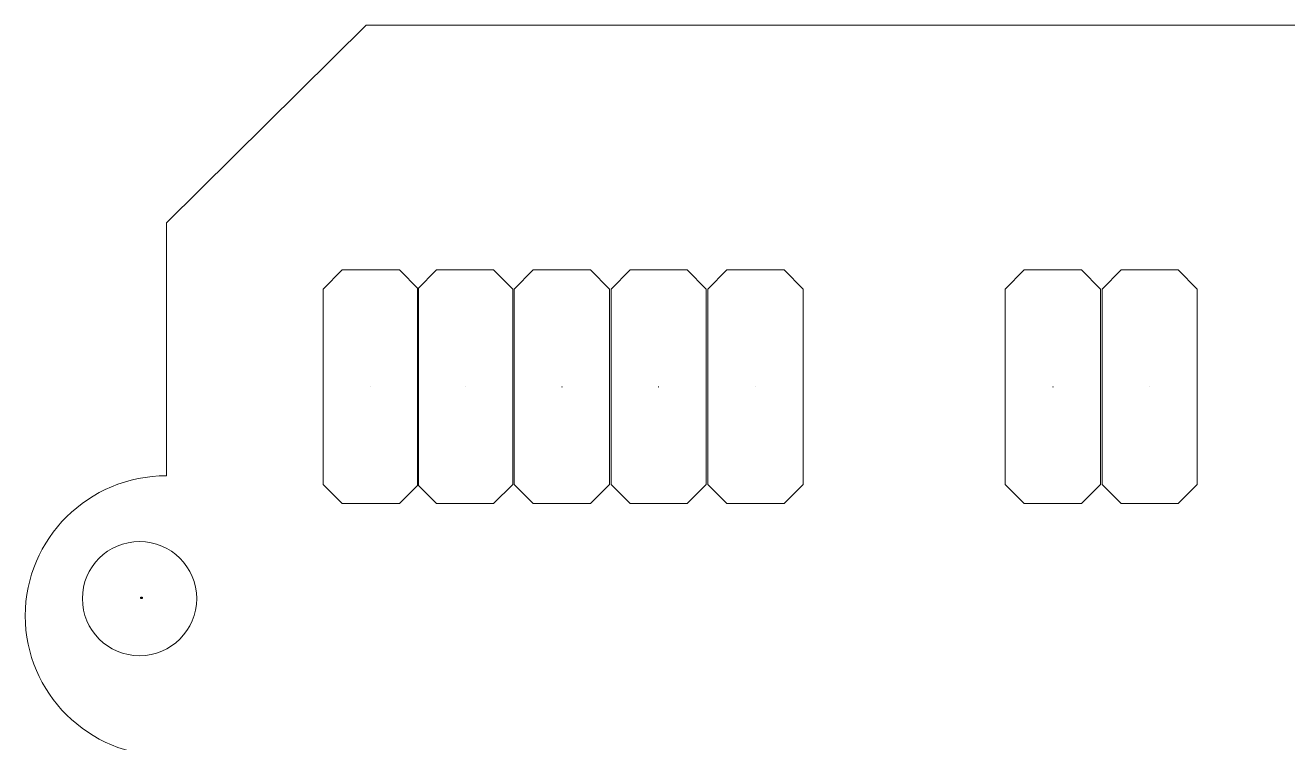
# Model space of a CAD drawing. Header units: millimetres. Extents: x 263 to 576, y -354 to -223.
# Drawn here: x 262.84 to 295.97, y -294.55 to -275.7 of the extents above; entities that cross this region are included whole.
import ezdxf

# ---------------------------------------------------------------- set-up
doc = ezdxf.new("R2010")
doc.units = ezdxf.units.MM
doc.header["$MEASUREMENT"] = 0
doc.layers.add('Layer 1', color=7, linetype='Continuous')

msp = doc.modelspace()

# ---------------------------------------------------------------- linework, layer by layer
at = {"layer": 'Layer 1', "color": 202, "lineweight": 9}
msp.add_ellipse((265.8393, -290.7621), major_axis=(0, 1.5), ratio=1, dxfattribs=at)
at = {"layer": 'Layer 1', "color": 142, "lineweight": 9}
msp.add_open_spline([(397.3653, -277.4171), (397.3653, -277.4171), (395.6357, -275.7015), (395.6357, -275.7015), (395.6357, -275.7015), (271.7828, -275.7015), (271.7828, -275.7015), (271.7828, -275.7015), (266.5486, -280.8935), (266.5486, -280.8935), (266.5486, -280.8935), (266.5486, -287.5346), (266.5486, -287.5346), (264.5, -287.5346), (262.8393, -289.1818), (262.8393, -291.2139), (262.8393, -293.2459), (264.5, -294.8932), (266.5486, -294.8932), (266.5486, -294.8932), (266.5486, -346.8478), (266.5486, -346.8478), (265.4082, -347.4753), (264.6364, -348.6819), (264.6364, -350.0672), (264.6364, -352.0993), (266.297, -353.7465), (268.3457, -353.7465), (269.7422, -353.7465), (270.9587, -352.9809), (271.5913, -351.8498), (271.5913, -351.8498), (387.9688, -351.8498), (387.9688, -351.8498), (387.9688, -351.8498), (390.4127, -349.4255), (390.4127, -349.4255), (390.4127, -349.4255), (390.4127, -332.2589), (390.4127, -332.2589), (390.4127, -332.2589), (389.8786, -331.7291), (389.8786, -331.7291), (389.8786, -331.7291), (370.1909, -331.7291), (370.1909, -331.7291), (370.1909, -331.7291), (369.4878, -331.0317), (369.4878, -331.0317), (369.4878, -331.0317), (369.4878, -317.2865), (369.4878, -317.2865), (369.4878, -317.2865), (370.1291, -316.6504), (370.1291, -316.6504), (370.1291, -316.6504), (390.9538, -316.6504), (390.9538, -316.6504), (390.9538, -316.6504), (397.2727, -310.3824), (397.2727, -310.3824), (397.2727, -310.3824), (397.2727, -297.227), (397.2727, -297.227), (398.5827, -296.6593), (399.4983, -295.3627), (399.4983, -293.8539), (399.4983, -292.3451), (398.5827, -291.0485), (397.2727, -290.4807), (397.2727, -290.4807), (397.2727, -277.3253), (397.2727, -277.3253)], degree=3, knots=[0, 0, 0, 0, 0.0416667, 0.0416667, 0.0416667, 0.0833333, 0.0833333, 0.0833333, 0.125, 0.125, 0.125, 0.1666667, 0.1666667, 0.1666667, 0.2083333, 0.2083333, 0.2083333, 0.25, 0.25, 0.25, 0.2916667, 0.2916667, 0.2916667, 0.3333333, 0.3333333, 0.3333333, 0.375, 0.375, 0.375, 0.4166667, 0.4166667, 0.4166667, 0.4583333, 0.4583333, 0.4583333, 0.5, 0.5, 0.5, 0.5416667, 0.5416667, 0.5416667, 0.5833333, 0.5833333, 0.5833333, 0.625, 0.625, 0.625, 0.6666667, 0.6666667, 0.6666667, 0.7083333, 0.7083333, 0.7083333, 0.75, 0.75, 0.75, 0.7916667, 0.7916667, 0.7916667, 0.8333333, 0.8333333, 0.8333333, 0.875, 0.875, 0.875, 0.9166667, 0.9166667, 0.9166667, 0.9583333, 0.9583333, 0.9583333, 1, 1, 1, 1], dxfattribs=at)
at = {"layer": 'Layer 1', "lineweight": 9}
for points in [[(273.157, -282.6298), (273.157, -282.6298), (273.157, -287.7662), (273.157, -287.7662), (273.157, -287.7662), (272.657, -288.2662), (272.657, -288.2662), (272.657, -288.2662), (271.157, -288.2662), (271.157, -288.2662), (271.157, -288.2662), (270.657, -287.7662), (270.657, -287.7662), (270.657, -287.7662), (270.657, -282.6298), (270.657, -282.6298), (270.657, -282.6298), (271.157, -282.1298), (271.157, -282.1298), (271.157, -282.1298), (272.657, -282.1298), (272.657, -282.1298), (272.657, -282.1298), (273.157, -282.6298), (273.157, -282.6298)], [(275.6323, -282.6298), (275.6323, -282.6298), (275.6323, -287.7662), (275.6323, -287.7662), (275.6323, -287.7662), (275.1323, -288.2662), (275.1323, -288.2662), (275.1323, -288.2662), (273.6323, -288.2662), (273.6323, -288.2662), (273.6323, -288.2662), (273.1323, -287.7662), (273.1323, -287.7662), (273.1323, -287.7662), (273.1323, -282.6298), (273.1323, -282.6298), (273.1323, -282.6298), (273.6323, -282.1298), (273.6323, -282.1298), (273.6323, -282.1298), (275.1323, -282.1298), (275.1323, -282.1298), (275.1323, -282.1298), (275.6323, -282.6298), (275.6323, -282.6298)], [(278.1723, -282.6298), (278.1723, -282.6298), (278.1723, -287.7662), (278.1723, -287.7662), (278.1723, -287.7662), (277.6723, -288.2662), (277.6723, -288.2662), (277.6723, -288.2662), (276.1723, -288.2662), (276.1723, -288.2662), (276.1723, -288.2662), (275.6723, -287.7662), (275.6723, -287.7662), (275.6723, -287.7662), (275.6723, -282.6298), (275.6723, -282.6298), (275.6723, -282.6298), (276.1723, -282.1298), (276.1723, -282.1298), (276.1723, -282.1298), (277.6723, -282.1298), (277.6723, -282.1298), (277.6723, -282.1298), (278.1723, -282.6298), (278.1723, -282.6298)], [(280.7123, -282.6298), (280.7123, -282.6298), (280.7123, -287.7662), (280.7123, -287.7662), (280.7123, -287.7662), (280.2123, -288.2662), (280.2123, -288.2662), (280.2123, -288.2662), (278.7123, -288.2662), (278.7123, -288.2662), (278.7123, -288.2662), (278.2123, -287.7662), (278.2123, -287.7662), (278.2123, -287.7662), (278.2123, -282.6298), (278.2123, -282.6298), (278.2123, -282.6298), (278.7123, -282.1298), (278.7123, -282.1298), (278.7123, -282.1298), (280.2123, -282.1298), (280.2123, -282.1298), (280.2123, -282.1298), (280.7123, -282.6298), (280.7123, -282.6298)], [(283.2523, -282.6298), (283.2523, -282.6298), (283.2523, -287.7662), (283.2523, -287.7662), (283.2523, -287.7662), (282.7523, -288.2662), (282.7523, -288.2662), (282.7523, -288.2662), (281.2523, -288.2662), (281.2523, -288.2662), (281.2523, -288.2662), (280.7523, -287.7662), (280.7523, -287.7662), (280.7523, -287.7662), (280.7523, -282.6298), (280.7523, -282.6298), (280.7523, -282.6298), (281.2523, -282.1298), (281.2523, -282.1298), (281.2523, -282.1298), (282.7523, -282.1298), (282.7523, -282.1298), (282.7523, -282.1298), (283.2523, -282.6298), (283.2523, -282.6298)], [(291.0586, -282.6298), (291.0586, -282.6298), (291.0586, -287.7662), (291.0586, -287.7662), (291.0586, -287.7662), (290.5586, -288.2662), (290.5586, -288.2662), (290.5586, -288.2662), (289.0586, -288.2662), (289.0586, -288.2662), (289.0586, -288.2662), (288.5586, -287.7662), (288.5586, -287.7662), (288.5586, -287.7662), (288.5586, -282.6298), (288.5586, -282.6298), (288.5586, -282.6298), (289.0586, -282.1298), (289.0586, -282.1298), (289.0586, -282.1298), (290.5586, -282.1298), (290.5586, -282.1298), (290.5586, -282.1298), (291.0586, -282.6298), (291.0586, -282.6298)], [(293.5986, -282.6298), (293.5986, -282.6298), (293.5986, -287.7662), (293.5986, -287.7662), (293.5986, -287.7662), (293.0986, -288.2662), (293.0986, -288.2662), (293.0986, -288.2662), (291.5986, -288.2662), (291.5986, -288.2662), (291.5986, -288.2662), (291.0986, -287.7662), (291.0986, -287.7662), (291.0986, -287.7662), (291.0986, -282.6298), (291.0986, -282.6298), (291.0986, -282.6298), (291.5986, -282.1298), (291.5986, -282.1298), (291.5986, -282.1298), (293.0986, -282.1298), (293.0986, -282.1298), (293.0986, -282.1298), (293.5986, -282.6298), (293.5986, -282.6298)]]:
    msp.add_open_spline(points, degree=3, knots=[0, 0, 0, 0, 0.125, 0.125, 0.125, 0.25, 0.25, 0.25, 0.375, 0.375, 0.375, 0.5, 0.5, 0.5, 0.625, 0.625, 0.625, 0.75, 0.75, 0.75, 0.875, 0.875, 0.875, 1, 1, 1, 1], dxfattribs=at)
at = {"layer": 'Layer 1', "color": 5}
for points in [[(271.907, -285.1963), (271.907, -285.1963), (271.9105, -285.1963), (271.9105, -285.1963), (271.9105, -285.1963), (271.9105, -285.1998), (271.9105, -285.1998), (271.9105, -285.1998), (271.907, -285.1998), (271.907, -285.1998), (271.907, -285.1998), (271.907, -285.1963), (271.907, -285.1963)], [(274.3823, -285.1963), (274.3823, -285.1963), (274.3858, -285.1963), (274.3858, -285.1963), (274.3858, -285.1963), (274.3858, -285.1998), (274.3858, -285.1998), (274.3858, -285.1998), (274.3823, -285.1998), (274.3823, -285.1998), (274.3823, -285.1998), (274.3823, -285.1963), (274.3823, -285.1963)], [(276.9223, -285.1963), (276.9223, -285.1963), (276.9258, -285.1963), (276.9258, -285.1963), (276.9258, -285.1963), (276.9258, -285.1998), (276.9258, -285.1998), (276.9258, -285.1998), (276.9223, -285.1998), (276.9223, -285.1998), (276.9223, -285.1998), (276.9223, -285.1963), (276.9223, -285.1963)], [(279.4623, -285.1963), (279.4623, -285.1963), (279.4658, -285.1963), (279.4658, -285.1963), (279.4658, -285.1963), (279.4658, -285.1998), (279.4658, -285.1998), (279.4658, -285.1998), (279.4623, -285.1998), (279.4623, -285.1998), (279.4623, -285.1998), (279.4623, -285.1963), (279.4623, -285.1963)], [(282.0023, -285.1963), (282.0023, -285.1963), (282.0058, -285.1963), (282.0058, -285.1963), (282.0058, -285.1963), (282.0058, -285.1998), (282.0058, -285.1998), (282.0058, -285.1998), (282.0023, -285.1998), (282.0023, -285.1998), (282.0023, -285.1998), (282.0023, -285.1963), (282.0023, -285.1963)], [(289.8086, -285.1963), (289.8086, -285.1963), (289.8121, -285.1963), (289.8121, -285.1963), (289.8121, -285.1963), (289.8121, -285.1998), (289.8121, -285.1998), (289.8121, -285.1998), (289.8086, -285.1998), (289.8086, -285.1998), (289.8086, -285.1998), (289.8086, -285.1963), (289.8086, -285.1963)], [(292.3486, -285.1963), (292.3486, -285.1963), (292.3521, -285.1963), (292.3521, -285.1963), (292.3521, -285.1963), (292.3521, -285.1998), (292.3521, -285.1998), (292.3521, -285.1998), (292.3486, -285.1998), (292.3486, -285.1998), (292.3486, -285.1998), (292.3486, -285.1963), (292.3486, -285.1963)]]:
    msp.add_open_spline(points, degree=3, knots=[0, 0, 0, 0, 0.25, 0.25, 0.25, 0.5, 0.5, 0.5, 0.75, 0.75, 0.75, 1, 1, 1, 1], dxfattribs=at)
at = {"layer": 'Layer 1', "color": 5, "lineweight": 9}
for points in [[(271.907, -285.1963), (271.907, -285.1963), (271.9105, -285.1963), (271.9105, -285.1963), (271.9105, -285.1963), (271.9105, -285.1998), (271.9105, -285.1998), (271.9105, -285.1998), (271.907, -285.1998), (271.907, -285.1998), (271.907, -285.1998), (271.907, -285.1963), (271.907, -285.1963)], [(274.3823, -285.1963), (274.3823, -285.1963), (274.3858, -285.1963), (274.3858, -285.1963), (274.3858, -285.1963), (274.3858, -285.1998), (274.3858, -285.1998), (274.3858, -285.1998), (274.3823, -285.1998), (274.3823, -285.1998), (274.3823, -285.1998), (274.3823, -285.1963), (274.3823, -285.1963)], [(276.9223, -285.1963), (276.9223, -285.1963), (276.9258, -285.1963), (276.9258, -285.1963), (276.9258, -285.1963), (276.9258, -285.1998), (276.9258, -285.1998), (276.9258, -285.1998), (276.9223, -285.1998), (276.9223, -285.1998), (276.9223, -285.1998), (276.9223, -285.1963), (276.9223, -285.1963)], [(279.4623, -285.1963), (279.4623, -285.1963), (279.4658, -285.1963), (279.4658, -285.1963), (279.4658, -285.1963), (279.4658, -285.1998), (279.4658, -285.1998), (279.4658, -285.1998), (279.4623, -285.1998), (279.4623, -285.1998), (279.4623, -285.1998), (279.4623, -285.1963), (279.4623, -285.1963)], [(282.0023, -285.1963), (282.0023, -285.1963), (282.0058, -285.1963), (282.0058, -285.1963), (282.0058, -285.1963), (282.0058, -285.1998), (282.0058, -285.1998), (282.0058, -285.1998), (282.0023, -285.1998), (282.0023, -285.1998), (282.0023, -285.1998), (282.0023, -285.1963), (282.0023, -285.1963)], [(289.8086, -285.1963), (289.8086, -285.1963), (289.8121, -285.1963), (289.8121, -285.1963), (289.8121, -285.1963), (289.8121, -285.1998), (289.8121, -285.1998), (289.8121, -285.1998), (289.8086, -285.1998), (289.8086, -285.1998), (289.8086, -285.1998), (289.8086, -285.1963), (289.8086, -285.1963)], [(292.3486, -285.1963), (292.3486, -285.1963), (292.3521, -285.1963), (292.3521, -285.1963), (292.3521, -285.1963), (292.3521, -285.1998), (292.3521, -285.1998), (292.3521, -285.1998), (292.3486, -285.1998), (292.3486, -285.1998), (292.3486, -285.1998), (292.3486, -285.1963), (292.3486, -285.1963)]]:
    msp.add_open_spline(points, degree=3, knots=[0, 0, 0, 0, 0.25, 0.25, 0.25, 0.5, 0.5, 0.5, 0.75, 0.75, 0.75, 1, 1, 1, 1], dxfattribs=at)
at = {"layer": 'Layer 1', "color": 2}
msp.add_open_spline([(265.9052, -290.7621), (265.9052, -290.7621), (265.9052, -290.7268), (265.9052, -290.7268), (265.9052, -290.7268), (265.8699, -290.7268), (265.8699, -290.7268), (265.8699, -290.7268), (265.8699, -290.7621), (265.8699, -290.7621), (265.8699, -290.7621), (265.9052, -290.7621), (265.9052, -290.7621)], degree=3, knots=[0, 0, 0, 0, 0.25, 0.25, 0.25, 0.5, 0.5, 0.5, 0.75, 0.75, 0.75, 1, 1, 1, 1], dxfattribs=at)
at = {"layer": 'Layer 1', "color": 2, "lineweight": 9}
msp.add_open_spline([(265.9052, -290.7621), (265.9052, -290.7621), (265.9052, -290.7268), (265.9052, -290.7268), (265.9052, -290.7268), (265.8699, -290.7268), (265.8699, -290.7268), (265.8699, -290.7268), (265.8699, -290.7621), (265.8699, -290.7621), (265.8699, -290.7621), (265.9052, -290.7621), (265.9052, -290.7621)], degree=3, knots=[0, 0, 0, 0, 0.25, 0.25, 0.25, 0.5, 0.5, 0.5, 0.75, 0.75, 0.75, 1, 1, 1, 1], dxfattribs=at)

doc.saveas('drawing.dxf')
